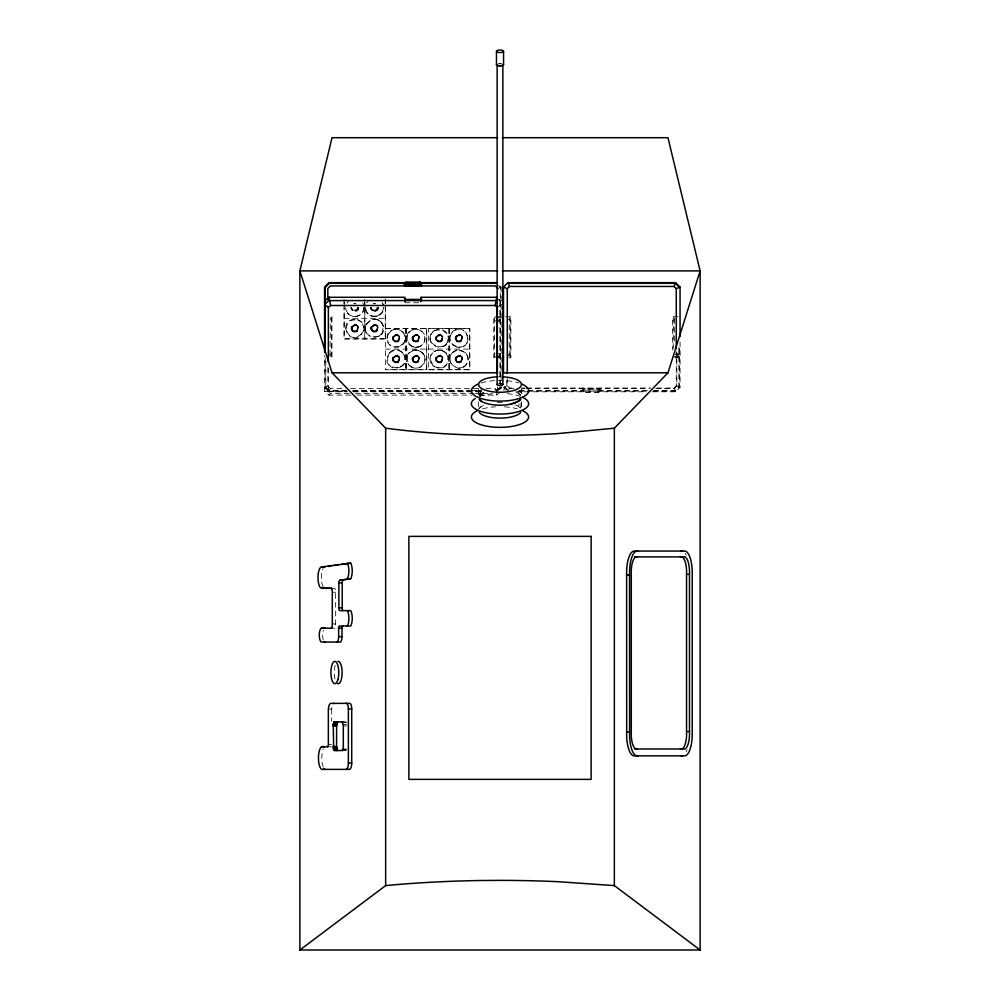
<?xml version="1.0" encoding="UTF-8"?>
<svg xmlns="http://www.w3.org/2000/svg" width="1000" height="1000" viewBox="0 0 1000 1000"><rect width="100%" height="100%" fill="white"/><g stroke="black" fill="none" stroke-linecap="round" stroke-linejoin="round"><path stroke-width="0.75" stroke-dasharray="5 3.75" d="M521.087 402.887L520.712 408.363A21.438 7.75 0 0 0 515.163 404.888M345.775 328.312L348.425 321.9M358.4 307.475C358.562 312.038 351.138 312.038 351.3 307.475M358.713 307.475C358.9 312.438 350.8 312.438 350.988 307.475M363.825 307.475C363.825 311.462 361.138 315.287 357.175 316.15M364.025 307.475C364.475 319.275 345.225 319.275 345.662 307.475M387.125 338.263L388.338 333.725M404.975 340.613C408.9 327.738 386.662 324.875 387.025 338.263C386.65 351.675 408.963 348.738 404.975 335.913M406.975 335.887C403.488 347.163 422.088 352.137 424.712 340.637C428.188 329.363 409.588 324.375 406.975 335.887L409.425 331.838M407.163 335.938L407.163 340.588M406.975 356.725C403.488 368 422.088 372.975 424.712 361.475C428.188 350.2 409.588 345.213 406.975 356.725L409.425 352.675M407.163 356.775L408.062 363.587M430.125 338.263C429.812 324.85 451.938 327.762 448.175 340.637C445.05 353.65 424.312 345.138 431.438 333.725M430.125 359.1C429.812 345.688 451.938 348.6 448.175 361.475C445.05 374.487 424.312 365.975 431.438 354.55M448.387 338.263L447.163 342.8M449.963 338.263L450.262 335.938M449.963 359.1L450.262 356.775M467.925 338.263C467.625 355.412 440.7 344.1 452.45 331.763C464.787 320.05 476.062 346.875 458.938 347.238M516.475 392.438A21.488 7.763 0 0 1 520.763 395.412L521.087 389.975L520.725 395.425L518.575 393.575L519.375 389.425M519.113 403.725L518.575 406.488L521.663 409.175M350.75 395.1L329.012 395.1L329.012 391.788L330.363 388.537L344.375 388.537M363.612 330.662C353.1 352.4 333.3 317.562 357.225 319.45C377.113 327.812 348.888 349.6 345.863 328.312M366.538 323.725C358.438 338.762 387.287 342.562 383.35 325.938C378.438 309.688 355.613 327.05 369.95 336.175M382.35 312.025L383.663 307.475C384.038 319.3 364.888 319.262 365.3 307.475M382.35 332.85L383.25 325.962M403.988 342.75L404.875 340.588M450.163 335.913L452.512 331.838M508.45 390.525L509.5 388.013L514.15 388.013M345.575 750.525L346.238 749.762L342.9 749.762M347.075 302.987L348.5 301.125M366.712 302.987L368.137 301.125M366.712 323.825L370 320.538M380.838 313.825L382.262 311.975M382.262 332.8L378.975 336.087M388.425 333.775L391.662 330.4M389.787 352.675C376.025 372.512 416.362 372.5 402.7 352.6C385.562 339.513 380.838 374.95 400.7 366.875M404.062 342.8L398.55 347.025M431.525 333.775L432.95 331.912M431.525 354.6L432.95 352.75M445.65 344.613L447.075 342.75M452.45 352.6C442.75 361.863 460.45 375.45 466.887 363.688C473.225 353.738 456.413 344 451.075 354.55M349.212 393.462L330.588 393.462L329.012 395.1L324.575 391.25L324.575 355.588M496.45 391.163L500.525 387.088M479.637 395.1L496.712 395.1L496.712 391.788L501.15 387.35M656.975 388.013L674.05 388.013L676.275 385.788L676.275 351.875M652.337 391.788L675.625 391.788L680.062 387.35L680.062 339.538M479.3 395.425L483.713 392.5M478.338 409.175L481.425 406.488M492.587 393.7A28.65 10.35 0 0 0 479.738 396.375L483.825 392.85M479.738 396.375L484.85 391.95A21.488 7.763 0 0 0 479.263 395.412M496.188 390.412L499.888 387.812M496.188 391.012L500.525 387.438L496.45 391.25M498.938 389.875L501.15 387.95M500.037 392.212L496.712 395.1L495.15 393.462M479.363 395.213L481.438 393.55M498.312 306.675L501.15 304.425L496.712 300.587M380.9 313.9L376.838 316.25M409.487 331.912C413.475 327.812 420.887 328.75 423.7 333.725M389.85 352.75L393.875 350.425L398.525 350.425M432.887 331.838L434.762 330.4M409.487 352.75L413.512 350.425M400.737 366.962L404.062 363.638L404.975 356.75M443.837 346.125L445.725 344.675M452.587 352.75L456.587 350.325L458.938 350.012M443.837 366.962L447.163 363.638L448.075 356.75M463.425 366.875C467.75 364.538 469.137 358.787 466.712 354.6M350.312 320.45L357.2 319.55M379.025 336.175L374.487 337.3L370 336.087M497.9 288.45L501.15 287.1L496.712 282.663M434.812 330.487L441.625 329.588L447.075 333.775M454.45 330.487L458.938 329.275L463.425 330.487M418.188 347.025C423.762 345.65 426.688 338.675 423.612 333.775M327.825 367.425L327.825 386L324.575 387.35L329.012 391.788L347.65 391.788M443.787 346.037L436.975 346.938L431.525 342.75M434.762 351.238L436.95 350.325M463.475 366.962L458.938 368.175L452.587 365.45M507.275 378.075L507.275 385.788L503.488 387.35L507.925 391.788M357.2 316.25C351.637 317.875 345.763 313.188 345.775 307.475M376.812 316.15L372.163 316.15M372.163 319.637L374.487 319.337M393.875 329.588L398.525 329.588L402.55 331.912M398.525 346.938L393.875 346.938L389.85 344.613M415.838 347.238L418.162 346.938M413.488 350.325L415.838 350.012M436.975 350.425L441.625 350.425M441.625 367.775L436.975 367.775M404.925 302.725L420.8 302.725M500.525 316.7L493.75 316.7L493.75 357.762L500.525 357.762M505.475 316.7L510.887 316.7L510.887 357.762L505.475 357.762M678.075 316.7L672.663 316.7L672.663 350.15M495.737 317.325L501.15 317.325M344.038 318.3L385.387 318.3M498.787 319.288L499.925 319.288M508.575 319.262L509.237 319.262M674.975 319.288L674.312 319.288L674.312 344.263M495.625 320.45L500.138 320.45L500.138 317.95M495.737 321.438L501.15 321.438M385.55 328.4L426.737 328.4L426.737 369.6L385.387 369.6M385.387 328.562L426.737 328.562M428.488 328.562L469.837 328.562M385.387 338.825L344.038 338.825L344.038 305.113M385.387 349.087L426.737 349.087M428.488 349.087L469.837 349.087M495.737 353.8L501.15 353.8M676 353.8L680.062 353.8M674.325 354.25L678.85 354.25M330.025 355.175L330.312 317.7M498.787 355.2L499.925 355.2M508.575 355.175L509.237 355.175L509.225 317.7M675.987 355.2L678.838 355.2M495.425 356.75L499.938 356.75L499.938 354.25M674.325 356.75L678.85 356.75M495.737 357.125L501.15 357.125M674.65 357.125L680.062 357.125M675.375 357.762L679.425 357.762M428.488 369.6L469.837 369.6L469.837 328.4L428.638 328.4L428.638 369.762L469.688 369.762L469.688 328.4M521.912 388.013L525.025 388.013M526.575 388.013L650.775 388.013M350.6 388.537L478.237 388.537M486.025 388.537L495.363 388.537L496.712 391.788M513.95 388.537L509.275 388.537L506.737 386L506.737 378.263M521.725 388.537L524.837 388.537M526.4 388.537L649.375 388.537M655.6 388.537L674.275 388.537L676.812 386L676.812 351.938M325.838 387.212L329.538 390.412L346.675 390.412M352.9 390.412L469.712 390.412M471.275 390.412L480.613 390.412M519.263 390.525L582.575 390.525L582.575 388.062M647.3 390.525L600.975 390.525L600.975 388.062M653.475 390.525L675.1 390.525L678.8 386.825L678.838 344.263M325.213 387.438L329.275 390.962L346.675 391.012M352.713 390.962L480.825 390.962M325.213 357.762L325.213 387.725L329.275 391.25L346.463 391.163M352.713 391.25L480.825 391.163M518.9 391.163L647.8 391.163M653.487 391.163L675.362 391.163L679.425 387.088L679.425 345.025M353.862 391.788L484.288 391.788M515.675 391.788L646.188 391.788M355.425 393.462L473.413 393.462M474.963 393.462L487.388 393.462M356.962 395.1L471.875 395.1M331.262 588.325L334.6 588.325A4.062 1.425 -90 0 1 335.65 592.25L335.65 623.962A4.963 1.737 -90 0 1 334.812 628.225L331.463 628.225M332.312 592.25L335.65 592.25M332.312 623.962L335.65 623.962M328.338 709.05L331.688 709.05A7.425 2.6 -90 0 1 332.6 704.95M342.238 721.925L346.238 722.688M342.413 722.013L345.763 722.013M342.587 722.163L345.938 722.163M342.75 722.4L346.1 722.4M343.288 724.412L346.637 724.412M343.3 725.95L346.65 725.95M328.338 744.338L331.688 744.338M327.537 746.75L330.887 746.75A2.413 0.85 -90 0 0 331.287 746.375M343.137 748.988L346.488 748.988M342.75 750.062L346.1 750.062M342.413 750.438L345.925 750.288M324.575 391.25L328.363 391.538L330.588 393.462M374.487 319.237L376.838 319.55M456.587 347.025L458.938 347.337M458.938 350.112L465.288 352.75M413.488 347.025L415.838 347.337M415.838 350.112L418.162 350.425M676.275 385.788L680.062 387.35M456.613 346.938L452.512 344.675L449.862 338.263M369.95 315.338L372.137 316.25M376.812 319.637L378.975 320.538M441.65 350.325L445.725 352.675M357.175 319.637L361.2 321.962M411.35 346.037L413.512 346.938M418.188 350.325L422.188 352.75M398.55 350.325L402.625 352.675M411.3 366.962C418.775 371.625 428.475 362.125 423.612 354.6M379.025 320.45L380.9 321.9M411.3 346.125L407.075 340.613M432.887 365.513L434.762 366.962M409.487 365.45L411.35 366.875M518.575 393.575L520.65 395.225M498.938 299.2L501.15 301.125M498.488 299.312L500.525 301.075M498.488 299.587L500.525 301.35M324.575 387.95L329.012 391.788M498.488 285.325L500.525 287.362L500.525 386.175M507.275 385.788L509.5 388.013M504.75 386.825L507.525 389.6M504.125 387.088L508.188 391.163M327.825 386L330.363 388.537M325.213 387.088L329.275 391.163M465.363 331.838L467.713 335.913M465.363 352.675L466.8 354.55M445.65 352.75L447.975 356.775M432.95 365.45L430.325 359.1M422.262 352.675L423.7 354.55M402.625 331.838L404.062 333.725M380.838 321.962L383.162 325.988M402.55 352.75L404.875 356.775M407.975 363.638L409.425 365.513M366.712 311.975L368.137 313.825M674.05 388.013L675.625 391.788M450.262 361.425L451.163 363.587M430.538 340.613L431.438 342.8M403.988 333.775L404.875 335.938M382.438 302.887L383.35 305.1L382.35 302.938M387.525 340.588L388.425 342.75M366.625 312.025L365.4 307.475M362.8 302.887L363.713 305.1M362.625 323.825L363.825 328.312M447.975 335.938L448.288 338.263M449.862 359.1L450.163 361.45M430.325 338.263L430.625 340.588M370.938 307.475C370.763 312.038 378.2 312.038 378.025 307.475A3.413 3.413 0 0 1 374.487 310.887A3.413 3.413 0 0 1 371.075 307.475M674.538 317.95L674.538 320.45M673.288 317.325L673.288 350.712M600.35 391.163L600.35 388.7L583.2 388.7L583.2 391.163M599.712 391.788L599.712 389.325L583.837 389.325L583.837 391.788M521.45 388.812L521.45 394.562M521.438 401.75L521.438 407.488M510.262 317.325L510.262 357.125M509.012 354.012L509.012 356.512M501.15 287.1L501.15 390.15M499.888 301.3L499.888 386.25M497.362 386.863L497.362 389.975M494.387 317.325L494.387 357.125M478.575 388.812L478.575 394.562M478.562 401.75L478.562 407.488M449.325 328.4L449.325 369.6M449.162 328.4L449.162 369.762M449 328.4L449 369.6M426.587 328.4L426.587 369.762L385.55 369.762L385.387 305.012M406.225 328.4L406.225 369.6M406.062 328.4L406.062 369.762M405.9 328.4L405.9 369.6M385.387 299.1L385.387 303.538M385.225 299.1L385.225 303.65M385.225 305.012L385.225 338.975L344.188 338.975L344.188 308.038M364.862 302.337L364.862 338.825M364.712 299.25L364.712 338.975M344.188 302.175L344.188 306.575M344.038 299.25L344.038 303.65M331.975 316.7L331.975 357.762M331.688 709.05L331.688 721.325M331.35 317.325L331.35 357.125M330.1 354.012L330.1 356.512M329.538 390.412L325.838 387.812L325.838 358.137M328.363 368.175L328.363 391.538M499.087 63.375A3.55 1.288 0 0 1 500.925 63.375M498.587 63.712A2.862 1.037 0 0 1 501.438 63.712M482.6 408.837A28.588 10.325 0 0 1 495.525 406.825M504.475 406.825A28.588 10.325 0 0 1 517.4 408.837M479.288 408.363A21.438 7.75 0 0 1 484.837 404.888M497.2 402.688A21.438 7.75 0 0 1 502.8 402.688M494.45 389.925A21.488 7.763 0 0 1 505.575 389.925M687.062 749.538A21.612 7.588 -90 0 1 686.175 751.712M323.338 640.025A6.963 2.438 -90 0 1 323.338 630.188M323.2 586.838A10.662 3.738 -90 0 1 323.137 568.45M334.988 678.988A11.162 3.925 -90 0 1 335.175 665.4M323.312 767.1A11.688 4.1 -90 0 1 323.312 748.95M685.175 553.462A21.612 7.588 -90 0 1 686.175 555.212M507.413 393.7A28.65 10.35 0 0 1 520.262 396.375M497.212 376.825A21.438 7.75 0 0 1 500.012 376.763M481.112 382.987A28.65 10.35 0 0 1 518.913 382.987M498.587 383.612A2.862 1.037 0 0 1 501.438 383.612M358.638 307.475A3.787 3.787 0 0 1 354.85 311.275A3.787 3.787 0 0 1 351.062 307.475M358.263 307.475A3.413 3.413 0 0 1 354.85 310.887A3.413 3.413 0 0 1 351.438 307.475M357.413 307.475A2.562 2.562 0 0 1 354.85 310.05A2.562 2.562 0 0 1 352.287 307.475M377.05 307.475A2.562 2.562 0 0 1 374.487 310.05A2.562 2.562 0 0 1 371.925 307.475M479.025 390.613L478.75 394.712L479.025 390.6M351.125 327.312C356.375 344.087 364.062 315.425 351.125 327.312M351.425 327.4C356.25 342.8 363.312 316.475 351.425 327.4M351.7 327.475C356.138 341.637 362.625 317.425 351.7 327.475M358.113 307.475C358.263 311.675 351.425 311.675 351.587 307.475A3.262 3.262 0 0 0 354.85 310.738A3.262 3.262 0 0 0 358.113 307.475M370.763 327.312C376.012 344.087 383.688 315.425 370.763 327.312M371.062 327.4C375.887 342.8 382.938 316.475 371.062 327.4M371.337 327.475C375.775 341.637 382.262 317.425 371.337 327.475M377.75 307.475C377.9 311.675 371.062 311.675 371.225 307.475A3.262 3.262 0 0 0 374.487 310.738A3.262 3.262 0 0 0 377.75 307.475M378.35 307.475C378.537 312.438 370.438 312.438 370.625 307.475A3.787 3.787 0 0 0 374.487 311.275A3.787 3.787 0 0 0 378.275 307.475M392.475 337.262C397.738 354.025 405.412 325.375 392.475 337.262M392.775 337.337C397.612 352.738 404.663 326.425 392.775 337.337M393.05 337.413C397.5 351.575 403.988 327.375 393.05 337.413M392.475 358.1C397.738 374.862 405.412 346.2 392.475 358.1M392.775 358.175C397.612 373.575 404.663 347.25 392.775 358.175M393.05 358.25C397.5 372.413 403.988 348.2 393.05 358.25M412.113 337.262C417.362 354.025 425.05 325.375 412.113 337.262M412.413 337.337C417.25 352.738 424.3 326.425 412.413 337.337M412.688 337.413C417.137 351.575 423.625 327.375 412.688 337.413M412.113 358.1C417.362 374.862 425.05 346.2 412.113 358.1M412.413 358.175C417.25 373.575 424.3 347.25 412.413 358.175M412.688 358.25C417.137 372.413 423.625 348.2 412.688 358.25M435.575 337.262C440.838 354.025 448.512 325.375 435.575 337.262M435.875 337.337C440.712 352.738 447.762 326.425 435.875 337.337M436.15 337.413C440.6 351.575 447.088 327.375 436.15 337.413M435.575 358.1C440.838 374.862 448.512 346.2 435.575 358.1M435.875 358.175C440.712 373.575 447.762 347.25 435.875 358.175M436.15 358.25C440.6 372.413 447.088 348.2 436.15 358.25M455.213 337.262C460.462 354.025 468.15 325.375 455.213 337.262M455.513 337.337C460.337 352.738 467.4 326.425 455.513 337.337M455.788 337.413C460.225 351.575 466.712 327.375 455.788 337.413M455.213 358.1C460.462 374.862 468.15 346.2 455.213 358.1M455.513 358.175C460.337 373.575 467.4 347.25 455.513 358.175M455.788 358.25C460.225 372.413 466.712 348.2 455.788 358.25M481.175 389.762L480.1 395.3L481.175 389.762M354.85 303.625L353.85 303.75A3.787 3.787 0 0 1 355.825 303.825L354.85 303.625M374.487 303.625L373.488 303.75A3.787 3.787 0 0 1 375.462 303.825L374.487 303.625M598.925 390.15L584.587 390.15L584.587 392.413L598.925 392.413L598.925 390.15M437.413 341.538A3.787 3.787 0 0 0 443.088 338.263A3.787 3.787 0 0 0 437.413 334.975A3.787 3.787 0 0 0 437.413 341.538M437.675 341.087A3.262 3.262 0 0 0 442.562 338.263A3.262 3.262 0 0 0 437.675 335.438A3.262 3.262 0 0 0 437.675 341.087M437.6 341.213A3.413 3.413 0 0 0 442.713 338.263A3.413 3.413 0 0 0 437.6 335.3A3.413 3.413 0 0 0 437.6 341.213M438.025 340.487A2.562 2.562 0 0 0 441.863 338.263A2.562 2.562 0 0 0 438.025 336.037A2.562 2.562 0 0 0 438.025 340.487M437.413 362.375A3.787 3.787 0 0 0 443.088 359.1A3.787 3.787 0 0 0 437.413 355.812A3.787 3.787 0 0 0 437.413 362.375M437.675 361.925A3.262 3.262 0 0 0 442.562 359.1A3.262 3.262 0 0 0 437.675 356.275A3.262 3.262 0 0 0 437.675 361.925M436.887 361.512A3.413 3.413 0 0 0 442.6 359.975A3.413 3.413 0 0 0 438.425 355.8A3.413 3.413 0 0 0 436.887 361.512M438.025 361.312A2.562 2.562 0 0 0 441.863 359.1A2.562 2.562 0 0 0 438.025 356.875A2.562 2.562 0 0 0 438.025 361.312M456.262 340.938A3.787 3.787 0 0 0 462.6 339.237A3.787 3.787 0 0 0 457.962 334.6A3.787 3.787 0 0 0 456.262 340.938M457.312 341.087A3.262 3.262 0 0 0 462.2 338.263A3.262 3.262 0 0 0 457.312 335.438A3.262 3.262 0 0 0 457.312 341.087M456.525 340.675A3.413 3.413 0 0 0 462.238 339.137A3.413 3.413 0 0 0 458.05 334.963A3.413 3.413 0 0 0 456.525 340.675M457.65 340.487A2.562 2.562 0 0 0 461.5 338.263A2.562 2.562 0 0 0 457.65 336.037A2.562 2.562 0 0 0 457.65 340.487M456.262 361.775A3.787 3.787 0 0 0 462.6 360.075A3.787 3.787 0 0 0 457.962 355.438A3.787 3.787 0 0 0 456.262 361.775M457.312 361.925A3.262 3.262 0 0 0 462.2 359.1A3.262 3.262 0 0 0 457.312 356.275A3.262 3.262 0 0 0 457.312 361.925M456.525 361.512A3.413 3.413 0 0 0 462.238 359.975A3.413 3.413 0 0 0 458.05 355.8A3.413 3.413 0 0 0 456.525 361.512M457.65 361.312A2.562 2.562 0 0 0 461.5 359.1A2.562 2.562 0 0 0 457.65 356.875A2.562 2.562 0 0 0 457.65 361.312M394.312 341.538A3.787 3.787 0 0 0 399.988 338.263A3.787 3.787 0 0 0 394.312 334.975A3.787 3.787 0 0 0 394.312 341.538M394.575 341.087A3.262 3.262 0 0 0 399.462 338.263A3.262 3.262 0 0 0 394.575 335.438A3.262 3.262 0 0 0 394.575 341.087M394.5 341.213A3.413 3.413 0 0 0 399.613 338.263A3.413 3.413 0 0 0 394.5 335.3A3.413 3.413 0 0 0 394.5 341.213M394.925 340.487A2.562 2.562 0 0 0 398.775 338.263A2.562 2.562 0 0 0 394.925 336.037A2.562 2.562 0 0 0 394.925 340.487M394.312 362.375A3.787 3.787 0 0 0 399.988 359.1A3.787 3.787 0 0 0 394.312 355.812A3.787 3.787 0 0 0 394.312 362.375M394.575 361.925A3.262 3.262 0 0 0 399.462 359.1A3.262 3.262 0 0 0 394.575 356.275A3.262 3.262 0 0 0 394.575 361.925M393.787 361.512A3.413 3.413 0 0 0 399.5 359.975A3.413 3.413 0 0 0 395.325 355.8A3.413 3.413 0 0 0 393.787 361.512M394.925 361.312A2.562 2.562 0 0 0 398.775 359.1A2.562 2.562 0 0 0 394.925 356.875A2.562 2.562 0 0 0 394.925 361.312M413.95 341.538A3.787 3.787 0 0 0 419.625 338.263A3.787 3.787 0 0 0 413.95 334.975A3.787 3.787 0 0 0 413.95 341.538M414.212 341.087A3.262 3.262 0 0 0 419.1 338.263A3.262 3.262 0 0 0 414.212 335.438A3.262 3.262 0 0 0 414.212 341.087M414.137 341.213A3.413 3.413 0 0 0 419.25 338.263A3.413 3.413 0 0 0 414.137 335.3A3.413 3.413 0 0 0 414.137 341.213M414.562 340.487A2.562 2.562 0 0 0 418.4 338.263A2.562 2.562 0 0 0 414.562 336.037A2.562 2.562 0 0 0 414.562 340.487M413.95 362.375A3.787 3.787 0 0 0 419.625 359.1A3.787 3.787 0 0 0 413.95 355.812A3.787 3.787 0 0 0 413.95 362.375M414.212 361.925A3.262 3.262 0 0 0 419.1 359.1A3.262 3.262 0 0 0 414.212 356.275A3.262 3.262 0 0 0 414.212 361.925M413.425 361.512A3.413 3.413 0 0 0 419.137 359.975A3.413 3.413 0 0 0 414.963 355.8A3.413 3.413 0 0 0 413.425 361.512M414.562 361.312A2.562 2.562 0 0 0 418.4 359.1A2.562 2.562 0 0 0 414.562 356.875A2.562 2.562 0 0 0 414.562 361.312M352.95 331.6A3.787 3.787 0 0 0 358.638 328.312A3.787 3.787 0 0 0 352.95 325.037A3.787 3.787 0 0 0 352.95 331.6M353.212 331.138A3.262 3.262 0 0 0 358.113 328.312A3.262 3.262 0 0 0 353.212 325.487A3.262 3.262 0 0 0 353.212 331.138M353.137 331.275A3.413 3.413 0 0 0 358.263 328.312A3.413 3.413 0 0 0 353.137 325.363A3.413 3.413 0 0 0 353.137 331.275M353.562 330.538A2.562 2.562 0 0 0 357.413 328.312A2.562 2.562 0 0 0 353.562 326.1A2.562 2.562 0 0 0 353.562 330.538M372.587 331.6A3.787 3.787 0 0 0 378.275 328.312A3.787 3.787 0 0 0 372.587 325.037A3.787 3.787 0 0 0 372.587 331.6M372.85 331.138A3.262 3.262 0 0 0 377.75 328.312A3.262 3.262 0 0 0 372.85 325.487A3.262 3.262 0 0 0 372.85 331.138M372.775 331.275A3.413 3.413 0 0 0 377.9 328.312A3.413 3.413 0 0 0 372.775 325.363A3.413 3.413 0 0 0 372.775 331.275M373.2 330.538A2.562 2.562 0 0 0 377.05 328.312A2.562 2.562 0 0 0 373.2 326.1A2.562 2.562 0 0 0 373.2 330.538"/><path stroke-width="1.5" d="M342.95 750.525L334.338 750.525L333.675 749.762L333.25 725.438L334.338 721.938L342.95 721.938M337.688 750.525L336.587 747.013L336.6 724.925L337.688 721.938M626.688 731.875L626.625 734.538A21.612 7.588 -90 0 0 634.113 755.863L684.725 755.863A21.612 7.588 -90 0 0 692.212 734.538L692.212 572.388A21.612 7.588 90 0 0 684.725 551.062L634.113 551.062A21.612 7.588 -90 0 0 626.625 572.388L626.688 731.875L629.612 731.875L629.562 572.388A21.612 7.588 -90 0 1 637.05 551.062L637.975 551.237M629.612 731.875L629.562 734.538A21.612 7.588 -90 0 0 637.05 755.863L637.975 755.688M497.663 137.7L332.038 137.7L299.875 270.9L332.038 372.812L385.65 428.188A338.062 122.125 0 0 0 480.562 435.188L500 435.387A338.062 122.125 0 0 0 558.038 433.575L614.35 428.188L667.962 372.812L700.125 270.9L667.962 137.7L502.337 137.7M497.362 372.85L497.362 307.425L495.15 305.5L496.712 297.288L420.8 297.288L420.8 301.613M507.275 373.45L507.275 288.675L509.5 286.45L674.05 286.45L675.625 282.663L680.062 287.1L680.062 336.463M503.488 373.475L503.488 287.1L507.925 282.663L675.625 282.663M324.575 301.125L329.012 297.288L404.925 297.288L404.925 301.613M327.238 299.312L329.275 297.55L327.238 299.587M327.688 299.7L329.538 298.087M328.363 361.938L328.363 307.425L330.588 305.5L495.15 305.5M497.663 270.9L299.875 270.9L299.875 950L385.65 885.6A348.338 94.412 0 0 1 480.588 880.512L500 880.375A348.338 94.412 0 0 1 557.987 881.688L614.35 885.6L700.125 950L700.125 270.9L502.337 270.9M342.238 750.525L343.325 747.537L343.325 725.438L342.238 721.925M676.275 348.787L676.275 288.675L680.062 287.1M510.737 404.137L518.575 401.312A21.488 7.763 0 0 0 520.763 399.438L515.175 402.9L510.75 404.15A21.488 7.763 0 0 1 481.4 401.312L479.288 399.45L481.425 401.312M336.775 642.062A5.425 1.9 -90 0 0 338.638 636.638L338.638 628.15A2.637 0.925 -90 0 1 339.55 625.988L350.675 625.988A8.838 3.1 -90 0 0 352.25 618.3A8.838 3.1 -90 0 0 350.675 610.625L339.55 610.625A3.038 1.062 90 0 1 338.875 607.788L338.875 582.775A2.5 0.875 -90 0 1 339.825 580.288L350.675 578.725A9.075 3.188 -90 0 0 350.675 563.1L321.637 566.938A10.662 3.738 90 0 0 317.975 577.7A10.662 3.738 90 0 0 321.712 588.263L331.262 588.325A4.062 1.425 -90 0 1 332.312 592.25L332.312 623.962A4.963 1.737 -90 0 1 331.463 628.225M339.825 580.288L350.675 578.725M680.863 551.237L681.8 551.062A21.612 7.588 -90 0 1 682.962 551.362M328.013 566.487L331.037 566.038M334.05 565.575L338.587 564.9M341.613 564.45L350.675 563.1M406.65 282.663L329.012 282.663L324.575 287.1L324.575 352.488M419.075 282.663L496.712 282.663M496.45 283.3L329.275 283.3L325.213 287.362L325.213 350.15M508.188 283.3L675.362 283.3L679.425 287.362M404.925 299.413L420.8 299.413M496.712 300.587L329.012 300.587L324.575 304.425L328.363 307.425M332.038 372.812L497.663 372.812M502.337 372.812L667.962 372.812M634.475 556.9L683.363 556.9A15.4 5.412 -90 0 1 689.475 574.325L689.475 731.562A15.4 5.412 -90 0 1 683.363 748.988L634.475 748.988M321.637 566.938L324.988 566.938A10.662 3.738 -90 0 0 324.025 567.35M680.425 556.9A15.4 5.412 90 0 1 686.55 574.325L689.475 574.325M626.688 575.05L629.612 575.05M338.875 582.775L342.212 582.775A2.5 0.875 -90 0 1 343.162 580.288M321.712 588.263L331.875 588.3M338.875 607.788L342.212 607.788A3.038 1.062 -90 0 0 342.9 610.625M342.9 625.988A2.637 0.925 -90 0 0 341.987 628.15L341.987 636.638A5.425 1.9 -90 0 1 340.112 642.062L321.712 642.062A6.963 2.438 -90 0 1 319.275 635.112A6.963 2.438 -90 0 1 321.712 628.15L325.062 628.15A6.963 2.438 -90 0 0 324.425 628.387M338.638 628.15L341.987 628.15M338.638 636.638L341.987 636.638M346.05 703.363A5.675 1.988 -90 0 1 348.375 708.95L351.712 708.95L351.712 763A6.375 2.237 -90 0 1 349.475 769.388L321.575 769.388A11.688 4.1 -90 0 1 318.45 758.025A11.688 4.1 -90 0 1 321.575 746.663L324.925 746.663A11.688 4.1 -90 0 0 324.075 747.55M334.162 722.013L337.5 722.013M333.988 722.163L337.337 722.163M333.825 722.4L337.175 722.4M333.675 722.7L337.025 722.7M333.537 723.05L336.887 723.05M333.438 723.462L336.775 723.462M333.35 723.925L336.688 723.925M333.288 724.412L336.637 724.412M333.25 724.925L336.6 724.925M333.25 725.438L336.587 725.438M333.263 725.95L336.613 725.95M680.425 748.988A15.4 5.412 -90 0 0 686.55 731.562L689.475 731.562M333.263 746.5L336.613 746.5M333.25 747.013L336.587 747.013M333.25 747.537L336.6 747.537M333.288 748.037L336.637 748.037M333.35 748.525L336.688 748.525M333.438 748.988L336.775 748.988M333.537 749.4L336.887 749.4M333.675 749.762L337.025 749.762M333.825 750.062L337.175 750.062M333.988 750.288L337.5 750.438M346.125 769.388A6.375 2.237 -90 0 0 348.375 763L351.712 763M299.875 950L700.125 950M321.712 628.15L332.025 628.2M321.575 746.663L327.912 746.7M680.863 755.688L681.8 755.863A21.612 7.588 -90 0 0 682.962 755.562M503.488 287.1L507.275 288.675M674.05 286.45L676.275 288.675M497.9 288.45L495.363 285.912L330.363 285.912L327.825 288.45L327.825 299.288M507.925 282.663L509.5 286.45M330.588 305.5L329.012 297.288M686.55 574.325L686.55 731.562M614.35 428.188L614.35 885.6M503.562 51.288A3.55 1.288 0 0 1 498.237 52.387A3.55 1.288 0 0 1 498.237 50.175A3.55 1.288 0 0 1 503.562 51.288L503.562 64.612M502.875 384.513L502.875 64.612A2.862 1.037 0 0 1 502.488 65.125M497.15 384.513L497.15 64.612A2.862 1.037 0 0 0 497.537 65.125M496.463 51.288L496.463 64.612M421.438 283.3L421.438 285.763L404.3 285.763L404.3 283.3M421.438 297.55L421.438 299.962M420.8 282.663L420.8 285.125L404.925 285.125L404.925 282.663M385.65 428.188L385.65 885.6M348.375 708.95L348.375 763M342.212 582.775L342.212 607.788M522.675 410.737A28.588 10.325 0 0 1 519.312 424.637A28.588 10.325 0 0 1 480.688 424.637A28.588 10.325 0 0 1 477.325 410.737M637.4 556.9A15.4 5.412 90 0 0 631.287 574.325L631.287 731.562A15.4 5.412 -90 0 0 637.4 748.988M503.438 64.275A3.55 1.288 0 0 1 500.012 65.9A3.55 1.288 0 0 1 496.587 64.275M501.438 65.5A2.862 1.037 0 0 1 498.587 65.5M520.712 412.362A21.438 7.75 0 0 1 500 418.113A21.438 7.75 0 0 1 479.288 412.362M502.812 376.825A21.438 7.75 0 0 1 518.1 388.675A21.438 7.75 0 0 1 481.925 388.675A21.438 7.75 0 0 1 497.212 376.825M521.55 383.938A28.65 10.35 0 0 1 519.825 398.237A28.65 10.35 0 0 1 480.2 398.237A28.65 10.35 0 0 1 478.475 383.938M325.062 588.263A10.662 3.738 -90 0 1 324.1 587.888M325.062 642.062A6.963 2.438 -90 0 1 324.425 641.825M337.825 661.413A11.162 3.925 -90 0 1 342.113 672.962A11.162 3.925 -90 0 1 337.525 683.538M327.537 746.75A2.413 0.85 -90 0 0 328.338 744.338L328.338 709.05A7.425 2.6 -90 0 1 330.875 703.363L349.4 703.363A5.675 1.988 -90 0 1 351.712 708.95M333.638 703.538A7.425 2.6 -90 0 1 334.212 703.363M324.925 769.388A11.688 4.1 -90 0 1 324.075 768.5M347.325 563.1A9.075 3.188 -90 0 1 347.325 578.725M347.325 610.625A8.838 3.1 90 0 1 348.9 618.3A8.838 3.1 90 0 1 347.325 625.988M522.725 397.4A28.65 10.35 0 0 1 520.262 411.012A28.65 10.35 0 0 1 482.562 411.912A28.65 10.35 0 0 1 475.188 398.525M502.488 383.988A2.862 1.037 0 0 1 500.012 385.538A2.862 1.037 0 0 1 497.537 383.988M591.138 536.375L591.125 779.375L408.875 779.375L408.875 536.375L591.138 536.375M420.05 282.05L405.725 282.05L405.725 284.3L420.05 284.3L420.05 282.05M337.863 679.663A11.162 3.925 -90 0 0 335.5 661.525A11.162 3.925 -90 0 0 331.163 676.413A11.162 3.925 -90 0 0 337.863 679.663"/></g></svg>
